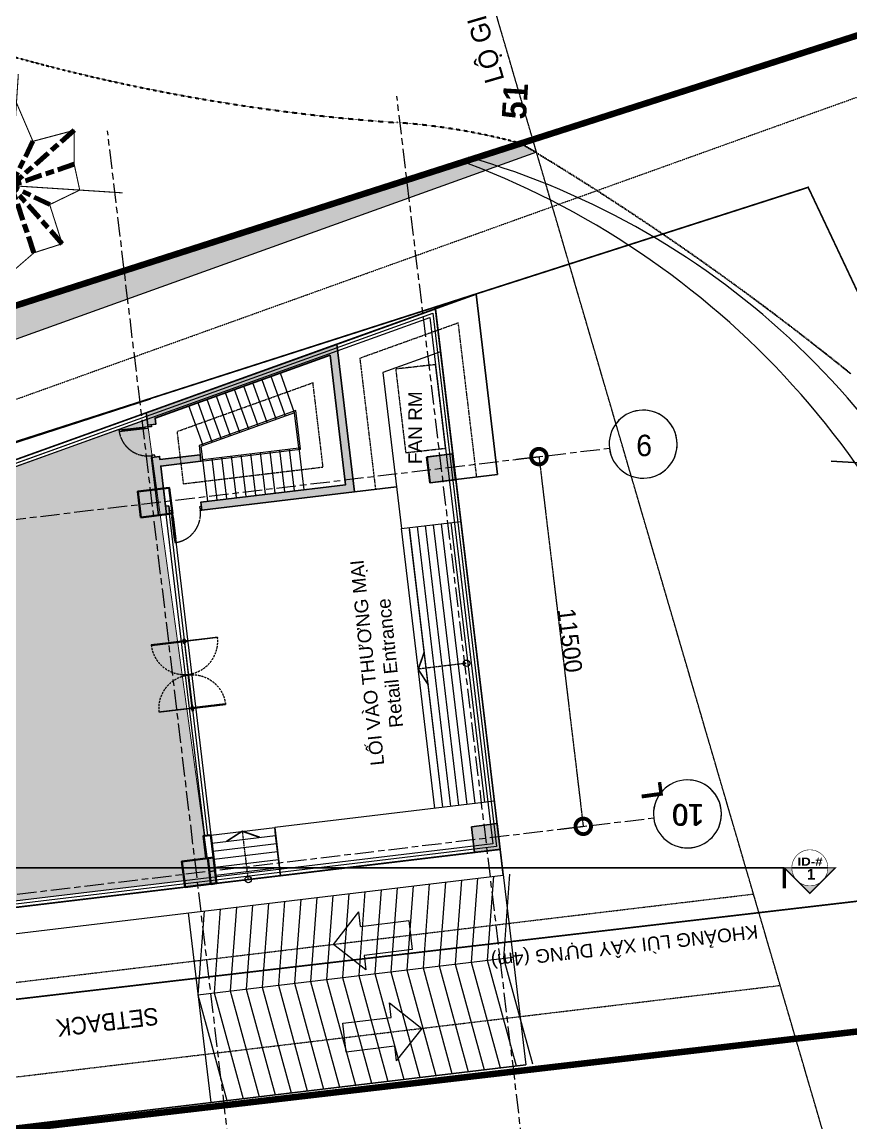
# Model space of a CAD drawing. Header units: millimetres. Extents: x -100356 to 314685, y 446 to 1273965.
# Drawn here: x 121943 to 147546, y 502782 to 536782 of the extents above; entities that cross this region are included whole.
import ezdxf
from ezdxf.enums import TextEntityAlignment as Align
from ezdxf.xclip import XClip

# ---------------------------------------------------------------- set-up
doc = ezdxf.new("R2010")
doc.units = ezdxf.units.MM
doc.header["$XCLIPFRAME"] = 2
for name, pattern in [('20180221 BF$0$2-2', [10, 5, -5]), ('20180221 BF$0$b2$0$Kume - Key Plan Boundary', [16, 8, -2, 4, -2]), ('20180221 BF$0$b2$0$Kume - Setback', [13, 5, -2, 4, -2]), ('20180221 BF$0$Core - tb$0$HIDDEN', [0.375, 0.25, -0.125]), ('20180221 BF$0$Core - tb$0$HIDDEN2', [0.1875, 0.125, -0.0625]), ('20180221 BF$0$DASHDOT', [1, 0.5, -0.25, 0, -0.25]), ('20180221 BF$0$HIDDEN', [0.375, 0.25, -0.125]), ('20180330-Ascent Plaza-TP-Ban ve so bo$0$gf$0$Dash', [6, 3, -3]), ('CENTER2', [28.575, 19.05, -3.175, 3.175, -3.175]), ('Dash', [6, 3, -3]), ('DASHED', [0.75, 0.5, -0.25]), ('DASHED2', [0.375, 0.25, -0.125]), ('DASHEDX2', [1.5, 1, -0.5]), ('gf$0$CENTER2', [28.575, 19.05, -3.175, 3.175, -3.175]), ('gf$0$Core - tb$0$HIDDEN', [0.375, 0.25, -0.125]), ('gf$0$Dash', [6, 3, -3]), ('gf$0$Kume - Grid Line', [10.5, 6, -1.25, 2, -1.25]), ('gf$0$Kume - Key Plan Boundary', [16, 8, -2, 4, -2]), ('gf$0$Kume - Setback', [13, 5, -2, 4, -2]), ('HIDDEN', [0.375, 0.25, -0.125])]:
    doc.linetypes.add(name, pattern=pattern)
doc.layers.get('DEFPOINTS').update_dxf_attribs({"lineweight": 13})
for name, color, linetype in [('20180221 BF$0$10', 1, 'Continuous'), ('20180221 BF$0$luoi', 5, 'Continuous'), ('20180221 BF$0$sohieu_diem', 2, 'Continuous'), ('20180221 BF$0$TREE', 99, 'Continuous'), ('NAM', 3, 'Continuous')]:
    doc.layers.add(name, color=color, linetype=linetype)
for name, color, linetype, lineweight in [('20180221 BF$0$@ color hatch', 7, 'Continuous', 13), ('20180221 BF$0$b2$0$C-_SITEBNRY_E', 1, '20180221 BF$0$b2$0$Kume - Key Plan Boundary', 100), ('20180221 BF$0$QHH ÐỀ XUẤT ÐIỀU CHỈNH', 5, '20180221 BF$0$HIDDEN', 30), ('20180221 BF$0$setback', 1, 'Continuous', 13), ('20180221 BF$0$TUONG 2', 2, 'Continuous', 25), ('20180330-Ascent Plaza-TP-Ban ve so bo$0$gf$0$A-_ANOT----_A', 7, 'Continuous', 5), ('20180330-Ascent Plaza-TP-Ban ve so bo$0$gf$0$A-_DETA----_E', 8, 'Continuous', 9), ('20180330-Ascent Plaza-TP-Ban ve so bo$0$gf$0$Core - tb$0$1-thaythuong', 9, 'Continuous', 13), ('20180330-Ascent Plaza-TP-Ban ve so bo$0$KÍNH', 150, 'Continuous', 9), ('@ color hatch', 7, 'Continuous', 13), ('A.Axis', 251, 'CENTER2', 13), ('CUA DI', 25, 'Continuous', 9), ('gf$0$A-_ANOT----_A', 7, 'Continuous', 5), ('gf$0$A-_ANOTTEXT_T', 7, 'Continuous', 5), ('gf$0$A-_DETA----_E', 8, 'Continuous', 9), ('gf$0$A-_WALL----_E', 1, 'Continuous', 9), ('gf$0$A.Axis', 251, 'gf$0$CENTER2', 13), ('gf$0$C-_SANIFIXR_E', 7, 'Continuous', 5), ('gf$0$C-_SITEBNRY_E', 1, 'gf$0$Kume - Key Plan Boundary', 100), ('gf$0$Core - tb$0$1-thaythuong', 9, 'Continuous', 13), ('gf$0$Core - tb$0$A.Thin', 8, 'Continuous', 13), ('gf$0$Core - tb$0$CUA', 5, 'Continuous', 9), ('gf$0$Core - tb$0$Hatch-wall', 251, 'Continuous', 5), ('gf$0$Core - tb$0$net bao', 254, 'Continuous', 13), ('gf$0$S-_ANOTGRID_E', 7, 'Continuous', 5), ('gf$0$S-_COLN----_E', 7, 'Continuous', 9), ('gf$0$S-_STRC----_E', 7, 'Continuous', 9), ('GJ', 1, 'Continuous', 13), ('Hatch-wall', 251, 'Continuous', 5), ('KÍNH', 150, 'Continuous', 9), ('S-_COLN----_E', 7, 'Continuous', 9), ('TEXT', 6, 'Continuous', 20), ('TUONG 2', 2, 'Continuous', 35), ('TXT', 1, 'Continuous', 25), ('WALL', 4, 'Continuous', 35)]:
    doc.layers.add(name, color=color, linetype=linetype, lineweight=lineweight)
doc.styles.add('20180221 BF$0$VAPTIMN', font='VNI-Aptima-Bold.TTF')
doc.styles.add('ARIAL', font='Font - TrueType - Arial Bold.ttf')
doc.styles.add('gf$0$Arial', font='Font - TrueType - Arial.ttf', dxfattribs={"width": 0.9, "height": 540})
doc.styles.add('gf$0$Arial_1', font='Font - TrueType - Arial.ttf', dxfattribs={"width": 0.95, "height": 600})
doc.styles.add('gf$0$Arial_2', font='Font - TrueType - Arial.ttf', dxfattribs={"width": 0.95, "height": 660})
doc.styles.add('gf$0$Arial_4', font='Font - TrueType - Arial.ttf', dxfattribs={"width": 0.95, "height": 540})
doc.styles.add('gf$0$Arial_B_1', font='Font - TrueType - Arial Bold.ttf', dxfattribs={"width": 0.9, "height": 660})
doc.styles.add('PSDG - Title', font='seguisb_0.ttf', dxfattribs={"height": 2.5})
doc.styles.add('VnArial', font='Font - TrueType - Arial.ttf')
doc.dimstyles.new('gf$0$A3_-_A4_1', dxfattribs={"dimscale": 304.8, "dimtxt": 550.940076, "dimasz": 3.149606, "dimexe": 0, "dimexo": 0.0625, "dimgap": 0, "dimtad": 1, "dimdec": 0, "dimzin": 0, "dimdsep": 46, "dimtxsty": 'gf$0$Arial_4', "dimblk1": 'gf$0$_DotSmall', "dimblk2": 'gf$0$_DotSmall', "dimsah": 1, "dimcen": 0.09, "dimazin": 0, "dimtfac": 1, "dimtdec": 4, "dimtix": 1, "dimtmove": 0, "dimatfit": 3, "dimfxl": 4.92126, "dimfxlon": 1, "dimtvp": 1, "dimtolj": 1, "dimtzin": 0, "dimarcsym": 2})

# ---------------------------------------------------------------- blocks, each defined once
blk = doc.blocks.new('gf$0$Square - Concrete - 800-2072531-IDEA-1st Storey')
at = {"layer": 'gf$0$S-_COLN----_E'}
blk.add_hatch(color=256, dxfattribs=at).paths.add_polyline_path([(-400, -400), (400, -400), (400, 400), (-400, 400), (-400, -279)], flags=0)
at = {"layer": 'gf$0$S-_COLN----_E', "lineweight": 25}
for p, q in [((400, 400), (-400, 400)), ((-400, 400), (-400, -400)), ((400, -400), (400, 400)), ((-400, -400), (400, -400))]:
    blk.add_line(p, q, dxfattribs=at)
blk = doc.blocks.new('gf$0$KUME - Arrow dicrection vehicle - In-1669013-IDEA-1st Storey')
at = {"layer": 'gf$0$Core - tb$0$1-thaythuong'}
for p, q in [((-3, 0), (0, 3)), ((0, 3), (3, 0)), ((-1.5, 0), (-3, 0)), ((-1.5, -5), (-1.5, 0)), ((1.5, 0), (3, 0)), ((1.5, 0), (1.5, -5)), ((1.5, -5), (-1.5, -5))]:
    blk.add_line(p, q, dxfattribs=at)
blk = doc.blocks.new('gf$0$Grid - Head-174378-IDEA-1st Storey')
at = {"layer": 'gf$0$S-_ANOTGRID_E', "lineweight": 15}
for start, end in [(360, 180), (180, 360)]:
    blk.add_arc((0, -0.18), 3.5, start, end, dxfattribs=at)
blk = doc.blocks.new('gf$0$_DotSmall')
at = {"color": 0, "linetype": 'ByBlock', "const_width": 0.5}
blk.add_lwpolyline([(-0.0625, 0, 1), (0.0625, 0, 1)], format="xyb", close=True, dxfattribs=at)
blk = doc.blocks.new('*D624')
at = {"layer": 'DEFPOINTS', "color": 0, "transparency": 16777216}
for p in [(-64636, 9181), (-63901, 9269), (-62533, -2149)]:
    blk.add_point(p, dxfattribs=at)
at = {"layer": 'gf$0$A.Axis', "color": 0, "lineweight": -2, "transparency": 16777216}
for p, q in [((-63920, 9267), (-64636, 9181)), ((-63268, -2237), (-64636, 9181)), ((-62552, -2152), (-63268, -2237))]:
    blk.add_line(p, q, dxfattribs=at)
at = {"layer": 'gf$0$A.Axis', "color": 0, "lineweight": -2, "transparency": 16777216, "xscale": 960, "yscale": 960, "zscale": 960}
for p, rotation in [((-64636, 9181), 96.83064925938285), ((-63268, -2237), 276.8306492593829)]:
    blk.add_blockref('gf$0$_DotSmall', p, dxfattribs=dict(at, rotation=rotation))
at = {"layer": 'gf$0$A.Axis', "color": 0, "transparency": 16777216, "insert": (-64226, 3439), "char_height": 540, "attachment_point": 5, "rotation": 96.8306, "style": 'gf$0$Arial_4'}
blk.add_mtext('\\A1;11500', dxfattribs=at)
blk = doc.blocks.new('Square - Concrete - 800-2072531-IDEA-1st Storey')
at = {"layer": 'Hatch-wall', "ltscale": 0.5}
h = blk.add_hatch(color=256, dxfattribs=at)
h.dxf.hatch_style = 1
h.paths.add_polyline_path([(-400, 400), (400, 400), (400, -400), (-400, -400)])
at = {"layer": 'S-_COLN----_E', "lineweight": 25}
for p, q in [((400, 400), (-400, 400)), ((-400, 400), (-400, -400)), ((400, -400), (400, 400)), ((-400, -400), (400, -400))]:
    blk.add_line(p, q, dxfattribs=at)
at = {"layer": 'TEXT', "color": 7, "ltscale": 0.5}
blk.add_lwpolyline([(-400, 400), (400, 400), (400, -400), (-400, -400)], close=True, dxfattribs=at)
blk = doc.blocks.new('AE-CUADI-BLS-900')
at = {"layer": 'CUA DI', "linetype": 'HIDDEN', "ltscale": 100}
blk.add_line((0, 0), (900, 0, 0), dxfattribs=at)
at = {"layer": 'CUA DI', "linetype": 'Continuous'}
for p, q in [((85, -5), (75, 5)), ((75, -5), (85, 5))]:
    blk.add_line(p, q, dxfattribs=at)
at = {"layer": 'CUA DI', "linetype": 'DASHEDX2'}
for points in [[(85, 800), (85, -80), (75, -80), (75, 800)], [(30, 25), (130, 25), (130, -25), (30, -25)], [(85, -800), (85, 80), (75, 80), (75, -800)]]:
    blk.add_lwpolyline(points, close=True, dxfattribs=at)
at = {"layer": 'CUA DI', "linetype": 'Continuous'}
blk.add_lwpolyline([(880, 5), (0, 5), (0, -5), (880, -5)], close=True, dxfattribs=at)
at = {"layer": 'CUA DI', "color": 8, "linetype": 'DASHED2', "ltscale": 200}
blk.add_arc((80, 0), 800, 269.6419, 90.3581, dxfattribs=at)
blk = doc.blocks.new('cuabanlesan-2')
at = {"layer": 'CUA DI', "linetype": 'Continuous'}
blk.add_line((0, -900), (0, 900), dxfattribs=at)
at = {"layer": 'CUA DI', "linetype": 'Continuous', "xscale": -1, "rotation": 90}
blk.add_blockref('AE-CUADI-BLS-900', (0, 887), dxfattribs=at)
at = {"layer": 'CUA DI', "linetype": 'Continuous', "rotation": 90}
blk.add_blockref('AE-CUADI-BLS-900', (0, -888), dxfattribs=at)
blk = doc.blocks.new('A$C4AE13D6C')
at = {"layer": 'CUA DI', "xscale": -1.000080070924014, "yscale": 1.000080071389675, "zscale": 1.000080071249777, "rotation": 180}
blk.add_blockref('cuabanlesan-2', (-5, 448), dxfattribs=at)
blk = doc.blocks.new('A$C16496DF1')
at = {"layer": 'WALL', "color": 2, "linetype": 'HIDDEN', "xscale": -0.9014084507042254, "yscale": 0.9014084507042254, "zscale": 0.9014084507042254, "rotation": 90}
blk.add_blockref('A$C4AE13D6C', (-38, -4), dxfattribs=at)
blk = doc.blocks.new('SITE')
at = {"layer": 'GJ', "color": 2, "linetype": 'DASHED2', "ltscale": 200, "const_width": 50, "elevation": 0}
blk.add_lwpolyline([(-1161, 11823), (38572, 16750), (72294, 20682), (72666, 20725), (70992, 24794), (67559, 33009), (67489, 32988), (63297, 41856), (55641, 39398), (32498, 31969), (30483, 38296), (27912, 37566), (20347, 35807), (-531, 30760), (-1186, 35377)], dxfattribs=at)
at = {"layer": 'TEXT', "insert": (61769, 18662, 0), "char_height": 420, "width": 10729.92, "attachment_point": 1, "rotation": 186.4153, "style": 'VnArial'}
blk.add_mtext('KHOẢNG LÙI XÂY DỰNG (4m)', dxfattribs=at)
blk = doc.blocks.new('*U430')
h = blk.add_hatch(color=256)
h.paths.add_polyline_path([(0, 7.86), (-3.93, 3.93, -0.198912), (0, 5.56, -0.198912), (3.93, 3.93)])
h.paths.add_polyline_path([(3.93, 3.93, -0.198912), (5.56, 0), (7.86, 0)])
h.paths.add_polyline_path([(-3.93, 3.93), (-7.86, 0), (-5.56, 0, -0.198912)])
at = {"color": 1}
blk.add_line((5.56, 0), (-5.56, 0), dxfattribs=at)
for points, const_width in [([(-5.56, 0), (-7.86, 0), (0, 7.86), (7.86, 0), (5.56, 0)], 0.397), ([(7.86, 6.35), (7.86, 0)], 1)]:
    blk.add_lwpolyline(points, dxfattribs=dict(const_width=const_width))
at = {"const_width": 0.167}
blk.add_lwpolyline([(-5.56, 0, -0.414214), (0, 5.56, -0.414214), (5.56, 0, -0.414214), (0, -5.56, -0.414214), (-5.56, 0, -1.041379)], format="xyb", dxfattribs=at)
at = {"linetype": 'DASHED', "ltscale": 2, "const_width": 0.1}
blk.add_lwpolyline([(5.56, 0), (7.86, 0)], dxfattribs=at)
at = {"color": 2, "style": 'PSDG - Title'}
blk.add_attdef('#', text='', height=2.38, dxfattribs=at).set_placement((0, 1.98), align=Align.MIDDLE_CENTER)
at = {"color": 2, "style": 'PSDG - Title', "width": 0.998746}
blk.add_attdef('A100', text='', height=2.38, dxfattribs=at).set_placement((-3.97, -3.18), (3.97, -3.18), align=Align.FIT)
blk = doc.blocks.new('SECTION SYMBOL 2')
at = {"layer": 'TXT', "linetype": '20180221 BF$0$Core - tb$0$HIDDEN', "ltscale": 300, "const_width": 50, "elevation": 0}
blk.add_lwpolyline([(76548, -10459), (-5470, -10459), (-5470, -5228), (-37733, -5228)], dxfattribs=at)
at = {"layer": 'TXT', "linetype": '20180221 BF$0$Core - tb$0$HIDDEN2'}
ref = blk.add_blockref('*U430', (77334, -10459, 0), dxfattribs=dict(at, xscale=100, yscale=100, zscale=100, rotation=180))
ref.add_attrib('#', '1', dxfattribs={"layer": '0', "color": 2, "height": 333, "style": 'ARIAL'}).set_placement((77373, -10658, 0), align=Align.MIDDLE_CENTER)
ref.add_attrib('A100', 'ID-#', dxfattribs={"layer": '0', "color": 2, "height": 250, "style": 'ARIAL', "width": 1.186702}).set_placement((76948, -10391, 0), (77731, -10391, 0), align=Align.FIT)
blk = doc.blocks.new('20180221 BF$0$HOAGIO')
for p, q in [((-25.46, -25.46), (14.14, 14.14)), ((27.58, -27.58), (-12.02, 12.02)), ((-7.65, -18.48), (6.12, 14.78)), ((11.86, -28.64), (-5.36, 12.93)), ((-30.49, -12.63), (12.93, 5.36)), ((21.25, -8.8), (-13.86, 5.74))]:
    blk.add_line(p, q)
for points, const_width in [([(-15, 46), (0, 52), (15, 46)], 2), ([(0, -52), (0, 52)], 0.5), ([(40, 0), (12.93, 5.36), (14.14, 14.14), (6.12, 14.78), (0, 34), (-5.36, 12.93), (-12.02, 12.02), (-13.86, 5.74), (-43, 0), (-30.49, -12.63), (-25.46, -25.46), (-7.65, -18.48), (0, -32), (11.86, -28.64), (27.58, -27.58), (21.25, -8.8), (39, 0.2)], 0.5), ([(-52, 0), (52, 0)], 0.5)]:
    blk.add_lwpolyline(points, dxfattribs=dict(const_width=const_width))
blk = doc.blocks.new('gf$0$Family - ___-1536194-IDEA-1st Storey')
at = {"layer": 'gf$0$C-_SITEBNRY_E', "color": 40, "linetype": 'gf$0$Kume - Setback', "lineweight": 18}
blk.add_line((-129, 40714), (17845, -20736), dxfattribs=at)
blk = doc.blocks.new('20180221 BF$0$hientrang')
at = {"layer": '20180221 BF$0$10', "color": 1, "linetype": 'Continuous'}
for p, q in [((-67604, 15237, 0), (-60190, -3658, 0)), ((-91530, 9756, 0), (-85475, -23636, 0)), ((-60190, -3658, 0), (-55972, -14408, 0))]:
    blk.add_line(p, q, dxfattribs=at)
at = {"layer": '20180221 BF$0$10', "color": 1}
for p, q in [((-60190, -3658, 0), (-67604, 15237, 0)), ((-91530, 9756, 0), (-85475, -23636, 0)), ((-55972, -14408, 0), (-60190, -3658, 0))]:
    blk.add_line(p, q, dxfattribs=at)
at = {"layer": '20180221 BF$0$luoi', "color": 7, "linetype": 'Continuous'}
blk.add_line((-69374, -16351, 0), (-69371, -13851, 0), dxfattribs=at)
at = {"layer": '20180221 BF$0$QHH ÐỀ XUẤT ÐIỀU CHỈNH', "linetype": '20180221 BF$0$2-2'}
for centre, radius, start, end in [((210, -199, 0), 60000, 129.27099, 179.61871), ((-79788, 334, 0), 20000, 348.4884, 359.6187), ((-138728, 36784, 0), 88339, 324.6806, 332.75476)]:
    blk.add_arc(centre, radius, start, end, dxfattribs=at)
at = {"layer": '20180221 BF$0$setback', "color": 1, "linetype": '20180221 BF$0$DASHDOT', "ltscale": 200, "const_width": 200, "elevation": 0}
blk.add_lwpolyline([(-98301, 45606), (-91530, 9756), (-85475, -23636), (-84461, -29232), (-81749, -27875), (-75755, -24953), (-64558, -19417), (-64638, -19197), (-55972, -14408), (-60190, -3658), (-67604, 15237), (-61541, 17599), (-63693, 23682), (-65904, 31044)], dxfattribs=at)
at = {"layer": '20180221 BF$0$sohieu_diem', "color": 3, "const_width": 93.8, "elevation": 0}
blk.add_lwpolyline([(-60237, -3658, 1), (-60143, -3658, 1)], format="xyb", close=True, dxfattribs=at)
at = {"layer": '20180221 BF$0$b2$0$C-_SITEBNRY_E', "color": 40, "linetype": '20180221 BF$0$b2$0$Kume - Setback', "lineweight": 18, "xscale": 66.35369608040816, "yscale": 66.35369602802675, "zscale": 66.35369609467332, "rotation": 359.9272838924928}
blk.add_blockref('20180221 BF$0$HOAGIO', (-62485, 11967, 0), dxfattribs=at)
at = {"layer": 'gf$0$C-_SITEBNRY_E', "color": 40, "linetype": 'gf$0$Kume - Setback', "lineweight": 18, "rotation": 93.62657178389696}
blk.add_blockref('gf$0$Family - ___-1536194-IDEA-1st Storey', (-55816, -14517, 0), dxfattribs=at)
at = {"layer": '20180221 BF$0$sohieu_diem', "color": 3, "style": '20180221 BF$0$VAPTIMN'}
blk.add_text('51', height=750, rotation=359.9273, dxfattribs=at).set_placement((-59454, -3771, 0))
at = {"layer": 'gf$0$C-_SANIFIXR_E', "insert": (-53977, -846, 0), "char_height": 600, "width": 11282.78, "attachment_point": 2, "rotation": 19.931, "line_spacing_factor": 0.941778, "style": 'gf$0$Arial_1'}
blk.add_mtext('LỘ GIỚI THEO QH 1/2000', dxfattribs=at)
blk = doc.blocks.new('*U565')
blk.add_line((70, -100), (70, -800))
for points in [[(0, 110), (60, 110), (60, 40), (50, 40), (50, 0), (0, 0)], [(1000, 110), (940, 110), (940, 40), (950, 40), (950, 0), (1000, 0)], [(50, 0), (50, -900), (90, -900), (90, 0)], [(50, -100), (90, -100), (90, -800), (50, -800)]]:
    blk.add_lwpolyline(points, close=True)
at = {"linetype": 'gf$0$Core - tb$0$HIDDEN'}
blk.add_arc((50, 0), 900, 270, 360, dxfattribs=at)
blk = doc.blocks.new('*U719')
at = {"layer": 'gf$0$A-_DETA----_E'}
blk.add_lwpolyline([(500, 2550), (0, 0), (500, -3350)], dxfattribs=at)
blk = doc.blocks.new('*U720')
at = {"layer": '20180221 BF$0$TUONG 2', "color": 0, "linetype": 'ByBlock', "lineweight": -2, "rotation": 6.830601336890635}
for p in [(135818, 507751, 0), (136314, 507810, 0), (136811, 507870, 0), (133335, 507453, 0), (133832, 507513, 0), (134328, 507572, 0), (134825, 507632, 0), (135321, 507691, 0), (130357, 507097, 0), (130853, 507156, 0), (131350, 507216, 0), (131846, 507275, 0), (132343, 507334, 0), (132839, 507394, 0), (127378, 506740, 0), (127874, 506799, 0), (128371, 506859, 0), (128867, 506918, 0), (129364, 506978, 0), (129860, 507037, 0)]:
    blk.add_blockref('*U719', p, dxfattribs=at)
blk = doc.blocks.new('20180330-Ascent Plaza-TP-Ban ve so bo$0$gf$0$KUME - Arrow dicrection vehicle - In-1669013-IDEA-1st Storey')
at = {"layer": '20180330-Ascent Plaza-TP-Ban ve so bo$0$gf$0$Core - tb$0$1-thaythuong'}
for p, q in [((-3, 0), (0, 3)), ((0, 3), (3, 0)), ((-1.5, 0), (-3, 0)), ((-1.5, -5), (-1.5, 0)), ((1.5, 0), (3, 0)), ((1.5, 0), (1.5, -5)), ((1.5, -5), (-1.5, -5))]:
    blk.add_line(p, q, dxfattribs=at)
blk = doc.blocks.new('gf$0$grid tower-gf')
at = {"layer": 'gf$0$A.Axis', "linetype": 'gf$0$Kume - Grid Line', "lineweight": 9, "ltscale": 100}
for p, q in [((-54206.4, 23283.3), (-49944.4, -12296.5)), ((-63142.5, 22212.9), (-58880.6, -13366.9)), ((-5450.2, 16271), (-66811.2, 8920.8)), ((-4082.4, 4852.6), (-65443.5, -2497.6))]:
    blk.add_line(p, q, dxfattribs=at)
at = {"layer": 'gf$0$A.Axis', "lineweight": 15, "xscale": 299.9999999999997, "yscale": 299.9999999999997, "zscale": 299.9999999999997, "rotation": 186.8306492592334}
for p in [(-67847.5, 8743.4), (-66479.7, -2675)]:
    blk.add_blockref('gf$0$Grid - Head-174378-IDEA-1st Storey', p, dxfattribs=at)
at = {"layer": 'gf$0$A.Axis', "char_height": 660, "width": 751.451, "attachment_point": 2, "line_spacing_factor": 0.941778, "style": 'gf$0$Arial_2'}
for s, insert in [('10', (-67886.4, 9165.5)), ('9', (-66518.7, -2252.9))]:
    blk.add_mtext(s, dxfattribs=dict(at, insert=insert))
at = {"layer": 'gf$0$A.Axis'}
dim = blk.add_aligned_dim(p1=(-62532.8, -2149.3), p2=(-63900.6, 9269.5), distance=740.5, dimstyle='gf$0$A3_-_A4_1', override={"dimpost": '<>', "dimtmove": 1, "dimfxl": 8550}, dxfattribs=at)
dim.commit()
dim.dimension.update_dxf_attribs({"geometry": '*D624', "text_midpoint": (-64225.7, 3439.2)})

msp = doc.modelspace()

# ---------------------------------------------------------------- hatches: boundary and pattern name
at = {"layer": '@ color hatch', "ltscale": 0.5}
h = msp.add_hatch(dxfattribs=at)
h.set_pattern_fill('CROSS', color=139, scale=300)
h.set_pattern_definition([(0, (403133.136, 611737.235), (75, 75), [37.5, -112.5]), (90, (403151.886, 611718.485), (-75, 75), [37.5, -112.5])])
edge = h.paths.add_edge_path()
edge.add_line((89436.4, 521620.8), (87938.5, 521231.2))
edge.add_arc((86679.7, 526070.1), 5000, 219.00149, 284.58167, ccw=False)
edge.add_line((82794, 522923.4), (81729.3, 522923.4))
edge.add_line((81729.3, 522923.4), (79041, 532423.4))
edge.add_line((79041, 532423.4), (42090.8, 532423.4))
edge.add_line((42090.8, 532423.4), (42090.8, 532512.6))
edge.add_arc((42490.8, 532512.4), 400, 90.39875, 179.96816, ccw=False)
edge.add_line((42488, 532912.4), (76917.8, 533152))
edge.add_arc((76942, 529679.8), 3472.2, 7.67833, 90.39875, ccw=False)
edge.add_line((80383.1, 530143.8), (80769.8, 527418.8))
edge.add_arc((87700.5, 528402.3), 7000.1, 188.07709, 284.35817)
edge = h.paths.add_edge_path()
edge.add_arc((87695.4, 528401.5), 3495, 188.07577, 235.93068, ccw=False)
edge.add_line((84235.1, 527910.5), (83848.4, 530635.5))
edge.add_arc((76917.8, 529652), 7000, 8.07709, 90)
edge.add_line((76917.8, 536652), (76917.6, 536667.4))
edge.add_line((76917.6, 536667.4), (84112.8, 536955.1))
edge.add_line((84112.8, 536955.1), (85737.6, 525506.4))
edge = h.paths.add_edge_path()
edge.add_line((85737.7, 525506.4), (102351.4, 529522.8))
edge.add_line((102351.4, 529522.8), (109839.3, 531263.4))
edge.add_line((109839.3, 531263.4), (116045.9, 533026.6))
edge.add_line((116045.9, 533026.6), (118020, 526826.4))
edge.add_arc((119619.7, 529939.4), 3500, 216.35249, 242.80246, ccw=False)
edge.add_arc((111163.1, 523715.5), 7000, 36.35249, 102.75231)
edge.add_line((109618, 530542.8), (88525.7, 525000.4))
edge.add_arc((87703.2, 528402.3), 3500, 235.83425, 283.59075, ccw=False)
edge = h.paths.add_edge_path()
edge.add_line((118016.9, 526825.3), (137345.4, 533030.3))
edge.add_line((137345.4, 533030.3), (137833, 532765.5))
edge.add_line((137833, 532765.5), (120689.5, 526606.9))
edge.add_arc((119617.7, 529951.9), 3512.6, 242.88861, 287.76602, ccw=False)
edge = h.paths.add_edge_path()
edge.add_line((97071, 507765.2), (96437.6, 506959.3))
edge.add_line((96437.6, 506959.3), (94736.4, 508296.5))
edge.add_arc((90719.6, 503186.1), 6500, 51.83222, 89.94553)
edge.add_line((90725.8, 509686.1), (89937.8, 509686.1))
edge.add_line((89937.8, 509686.1), (89937.8, 510323.3))
edge.add_line((89937.8, 510323.3), (93816.5, 510323.3))
edge.add_line((93816.5, 510323.3), (97071, 507765.2))
edge = h.paths.add_edge_path()
edge.add_line((79665.1, 509835.3), (80607.3, 510323.3))
edge.add_line((80607.3, 510323.3), (84937.8, 510323.3))
edge.add_line((84937.8, 510323.3), (84937.8, 509723.3))
edge.add_line((84937.8, 509723.3), (84791.2, 509725.4))
edge.add_arc((84721, 504795.6), 4930.3, 89.18368, 127.18723)
edge.add_line((81741, 508723.4), (80241, 508723.4))
edge.add_line((80241, 508723.4), (79665.1, 509835.3))
edge = h.paths.add_edge_path()
edge.add_line((91554.1, 502708.5), (85096.4, 502708.5))
edge.add_arc((85096.4, 497708.5), 5000, 90, 96.8669)
edge.add_line((84498.6, 502672.6), (82274.9, 502404.8))
edge.add_arc((82696.5, 498932.6), 3497.7, 96.92274, 140.01038)
edge.add_line((80016.7, 501180.4), (79997.8, 501152.2))
edge.add_arc((80247.3, 500985.5), 300, 146.24219, 281.30664)
edge.add_line((80306.1, 500691.3), (81150.5, 500860.1))
edge.add_line((81150.5, 500860.1), (91589.8, 502110.6))
edge.add_arc((91554.1, 502408.5), 300, 276.83065, 450)
h.paths.add_polyline_path([(73941.8, 501126.4), (75241.8, 501126.4), (75241.8, 507544.4), (73941.8, 507544.4)])
edge = h.paths.add_edge_path(flags=17)
edge.add_line((40779.5, 501121.8), (42692.6, 501123.4))
edge.add_arc((53136.5, 502117.6), 10491.2, 185.43737, 270.01994)
edge.add_line((53140.2, 491626.4), (67813.8, 491626.4))
edge.add_arc((67287.3, 491027.5), 797.4, -40.5689, 48.67962, ccw=False)
edge.add_arc((65269, 492825.1), 3500, 269.93669, 318.5659, ccw=False)
edge.add_line((65265.1, 489325.1), (50841.8, 489341))
edge.add_arc((50846.7, 492844.4), 3503.4, 234.45197, 269.91888, ccw=False)
edge.add_line((48809.9, 489994), (42103.1, 494789.5))
edge.add_arc((44138.9, 497636.6), 3500, 180, 234.43416, ccw=False)
edge.add_line((40638.9, 497636.6), (40779.5, 501121.8))
edge = h.paths.add_edge_path()
edge.add_line((27372.8, 515162.9), (27196.6, 510021.2))
edge.add_line((27196.6, 510021.2), (29828.2, 508257.7))
edge.add_line((29828.2, 508257.7), (29796.3, 507297.8))
edge.add_line((29796.3, 507297.8), (35957.2, 507270.2))
edge.add_line((35957.2, 507270.2), (35974.3, 504309.1))
edge.add_line((35974.3, 504309.1), (35929.5, 496299.2))
edge.add_line((35929.5, 496299.2), (36078.4, 490697.9))
edge.add_line((36078.4, 490697.9), (36004.4, 487696.4))
edge.add_line((36004.4, 487696.4), (36054.2, 485829.3))
edge.add_line((36054.2, 485829.3), (72942, 485774.8))
edge.add_line((72942, 485774.8), (72942, 491323.3))
edge.add_line((72942, 491323.3), (71061.6, 488875))
edge.add_arc((64850.8, 493645.1), 7831.2, 273.06105, 322.47468, ccw=False)
edge.add_line((65269, 485825.1), (50837.9, 485841))
edge.add_arc((50845.6, 492841), 7000, 234.43415, 269.9367, ccw=False)
edge.add_line((46774.2, 487146.9), (40067.4, 491942.4))
edge.add_arc((44138.9, 497636.6), 7000, 177.62767, 234.43416, ccw=False)
edge.add_line((37144.9, 497926.3), (37422.6, 504627.5))
edge.add_arc((33909.3, 504508.1), 3515.4, 1.94753, 89.8984)
edge.add_arc((34399.5, 515034.5), 7027.8, 178.9533, 266.05143, ccw=False)
edge = h.paths.add_edge_path(flags=17)
edge.add_line((32240.9, 513417.6), (32240.9, 512245.5))
edge.add_arc((34372.8, 515031.4), 3508, 232.57532, 269.97843)
edge.add_line((34371.4, 511523.4), (42098.1, 511523.4))
edge.add_line((42098.1, 511523.4), (42098.1, 513423.4))
edge.add_line((42098.1, 513423.4), (32240.9, 513417.6))
h.paths.add_polyline_path([(27674.1, 527016.5), (27687, 527215.4), (27259.7, 527243), (26871.5, 528640.4), (26469.2, 532762.1), (26469.2, 559295), (25866.1, 559191.9), (26203.5, 551702.1), (26288.1, 538646.2), (25993.3, 535582.1), (26674.5, 528603.6), (27105, 527052.6)])
h = msp.add_hatch(color=31, dxfattribs=at)
edge = h.paths.add_edge_path()
edge.add_line((46565.7, 522823.3), (46565.7, 527123.3))
edge.add_line((46565.7, 527123.3), (44290.7, 527123.2))
edge.add_line((44290.7, 527123.2), (44290.7, 529523.3))
edge.add_line((44290.7, 529523.3), (48841, 529523.3))
edge.add_line((48841, 529523.3), (48841, 532223.3))
edge.add_line((48841, 532223.3), (72890.8, 532223.3))
edge.add_line((72890.8, 532223.3), (72890.8, 530723.4))
edge.add_line((72890.8, 530723.4), (77741, 530723.4))
edge.add_line((77741, 530723.4), (77741, 532123.4))
edge.add_line((77741, 532123.4), (78889.8, 532223.4))
edge.add_line((78889.8, 532223.4), (80213.3, 527546.2))
edge.add_line((80213.3, 527546.2), (81578, 522723.4))
edge.add_line((81578, 522723.4), (82699.8, 522723.4))
edge.add_arc((86679.7, 526070.1), 5200, 220.06054, 284.58167)
edge.add_line((87988.8, 521037.6), (89366.9, 521396.1))
edge.add_line((89366.9, 521396.1), (90071.8, 518686.3))
edge.add_line((90071.8, 518686.3), (102649, 521975))
edge.add_line((102649, 521975), (101940, 524686.3))
edge.add_line((101940, 524686.3), (105254.5, 525552.9))
edge.add_line((105254.5, 525552.9), (105873.7, 520392.7))
edge.add_line((105873.7, 520392.7), (115248.8, 521517.6))
edge.add_line((115248.8, 521517.6), (118790.5, 521947.4))
edge.add_line((118790.5, 521947.4), (118785.3, 521990.8))
edge.add_line((118785.3, 521990.8), (125805.4, 524512.9))
edge.add_line((125805.4, 524512.9), (127750.2, 510359.7))
edge.add_line((127750.2, 510359.7), (100229.7, 507063.2))
edge.add_line((100229.7, 507063.2), (94046.4, 511923.3))
edge.add_line((94046.4, 511923.3), (79547.9, 511921))
edge.add_line((79547.9, 511921), (79547.2, 516673.4))
edge.add_line((79547.2, 516673.4), (72140.7, 516673.4))
edge.add_line((72140.7, 516673.4), (72140.7, 522823.3))
edge.add_line((72140.7, 522823.3), (46565.7, 522823.3))
h.paths.add_polyline_path([(51590.8, 520923.3), (51590.8, 516623.5), (63470.9, 516623.5), (63470.9, 518520.3), (62390.9, 518520.3), (62190.9, 518520.3), (62190.7, 520923.3)], flags=17)
at = {"layer": 'gf$0$Core - tb$0$Hatch-wall'}
h = msp.add_hatch(color=256, dxfattribs=at)
h.dxf.hatch_style = 1
h.paths.add_polyline_path([(127859.1, 510977), (127630.7, 510949.7), (127678.9, 510955.5), (127774, 510161.2), (127954.2, 510182.7)])
at = {"layer": 'NAM', "ltscale": 0.5}
h = msp.add_hatch(color=252, dxfattribs=at)
h.dxf.hatch_style = 1
h.paths.add_polyline_path([(111746.8, 521095.8), (111707.5, 521423.5), (112288.3, 521493.2), (112041.7, 523548.4), (107405, 522992), (107651.6, 520936.8), (108232.4, 521006.5), (108271.7, 520678.8), (107363.2, 520569.8), (107038, 523280.4), (112330, 523915.4), (112655.3, 521204.8)])
h.paths.add_polyline_path([(110665, 521298.4), (109274.9, 521131.6), (109314.3, 520803.9), (110704.3, 520970.7)], flags=17)
h.paths.add_polyline_path([(125824.9, 524329.9), (125778.7, 524715.8), (131668.8, 526832), (132214.6, 522275.3), (127498.3, 521710.3), (127468.6, 521958.6), (131936.7, 522493.8), (131457.9, 526490.6), (126050.6, 524547.9), (126073.1, 524359.6)])
h.paths.add_polyline_path([(125944, 523337), (126192.1, 523366.7), (126203.9, 523267.4), (127445.1, 523416.1), (127468.9, 523217.5), (126227.7, 523068.9), (126376.4, 521827.7), (126475.7, 521839.6), (126505.4, 521591.4), (126157.9, 521549.8)])
h.paths.add_polyline_path([(106271.1, 520438.8), (105873.9, 520391.1), (105403.7, 524309.5), (105602.3, 524333.3), (105606.2, 524301.2), (106840.4, 524624.1), (106827.8, 524672.5), (107021.3, 524723.1), (107033.9, 524674.8), (108291.6, 525003.8), (108342.2, 524810.3), (105630.2, 524100.8), (105747.3, 523125.5), (105945.8, 523149.3), (105969.7, 522950.8), (105771.1, 522926.9), (106048.7, 520613.5), (106247.3, 520637.3)])
h.paths.add_polyline_path([(118738.9, 522186.6), (118823.5, 521951.4), (114045.3, 521371.6), (114021.5, 521570.2), (115186.1, 521710), (114191.6, 524759.8), (112290.8, 525921.1), (112830, 521427.2), (113028.6, 521451.1), (113052.4, 521252.5), (112655.3, 521204.8), (112073.4, 526053.9), (110662.2, 526916.2), (106717.5, 525884.1), (106768.1, 525690.6), (106574.7, 525639.9), (106524, 525833.4), (105455.9, 525553.9), (105483.2, 525326.2), (105284.6, 525302.4), (105236, 525707.4), (105224.4, 525751.8), (110701.8, 527185), (114400.6, 524925), (115423.3, 521788.8)])

# ---------------------------------------------------------------- linework, layer by layer
at = {"color": 3, "linetype": 'Dash', "ltscale": 30, "const_width": 50, "elevation": 0}
msp.add_lwpolyline([(87941.6, 521235.1), (110701.8, 527181.9), (114400.6, 524921.9), (115425.1, 521789.3), (118738.9, 522183.5), (134711, 527921.9), (136710.2, 511231.6), (100171.2, 506854.7)], dxfattribs=at)
at = {"layer": '20180221 BF$0$@ color hatch', "color": 7, "linetype": '20180221 BF$0$HIDDEN', "ltscale": 1000, "const_width": 30, "elevation": 0}
msp.add_lwpolyline([(105254.5, 525552.9), (105873.7, 520392.7), (115248.8, 521517.6), (118790.5, 521947.4), (118785.3, 521990.8), (125805.4, 524512.9), (127750.2, 510359.7), (100229.7, 507063.2)], dxfattribs=at)
at = {"layer": '20180221 BF$0$TUONG 2', "ltscale": 0.5, "elevation": 0}
for points in [[(136633.5, 522804.5), (135966.3, 528376), (131668.8, 526832), (132214.6, 522275.3)], [(135342.7, 522650), (136633.5, 522804.5)], [(85737.7, 498377.9), (137506.9, 504579.1)]]:
    msp.add_lwpolyline(points, dxfattribs=at)
at = {"layer": '20180221 BF$0$TUONG 2', "ltscale": 0.5}
for points in [[(125824.9, 524329.9), (125778.7, 524715.8), (131668.8, 526832), (132214.6, 522275.3), (127498.3, 521710.3), (127468.6, 521958.6), (131936.7, 522493.8), (131457.9, 526490.6), (126050.6, 524547.9), (126073.1, 524359.6)], [(125944, 523337), (126192.1, 523366.7), (126203.9, 523267.4), (127445.1, 523416.1), (127468.9, 523217.5), (126227.7, 523068.9), (126376.4, 521827.7), (126475.7, 521839.6), (126505.4, 521591.4), (126157.9, 521549.8)]]:
    msp.add_lwpolyline(points, close=True, dxfattribs=at)
for points in [[(125824.9, 524329.9), (126073.1, 524359.6)], [(125943.8, 523337), (126192.1, 523366.7)], [(126062.8, 522344.1), (126311, 522373.8)], [(132214.6, 522275.3), (133505.4, 522429.8)]]:
    msp.add_lwpolyline(points, dxfattribs=at)
at = {"layer": '20180330-Ascent Plaza-TP-Ban ve so bo$0$gf$0$A-_DETA----_E', "color": 190, "linetype": '20180330-Ascent Plaza-TP-Ban ve so bo$0$gf$0$Dash', "elevation": 0}
msp.add_lwpolyline([(110004.2, 528836, -0.2981121), (115391.4, 526827.4, 0.3239826), (121255.8, 524950.8), (148979.6, 534910.3)], format="xyb", dxfattribs=at)
at = {"layer": '20180330-Ascent Plaza-TP-Ban ve so bo$0$gf$0$A-_DETA----_E', "elevation": 0}
msp.add_lwpolyline([(98250.4, 506838.3, 0.1975426), (100815.1, 506126.1), (136805.3, 510437.2), (136710.1, 511231.6), (100171.2, 506854.7), (100171.2, 506854.7), (100171.2, 506854.7)], format="xyb", dxfattribs=at)
at = {"layer": '20180330-Ascent Plaza-TP-Ban ve so bo$0$gf$0$A-_DETA----_E', "color": 152, "linetype": '20180330-Ascent Plaza-TP-Ban ve so bo$0$gf$0$Dash', "elevation": 0}
msp.add_lwpolyline([(84264.5, 508186.1), (90719.6, 508186.1, -0.1680953), (93809.4, 507117.2), (95869.6, 505497.9, 0.1989052), (99554.1, 504464.4), (144535.1, 509852.4)], format="xyb", dxfattribs=at)
at = {"layer": '20180330-Ascent Plaza-TP-Ban ve so bo$0$KÍNH', "elevation": 0}
for points in [[(82794, 522923.4, 0.2942221), (87938.5, 521231.2), (89436.4, 521620.8), (110701.8, 527185), (112547.9, 526057), (113256.4, 525624.1), (114400.6, 524925), (115423.3, 521788.8), (118738.9, 522186.6), (134711, 527925), (136710.1, 511231.6), (100171.2, 506854.7), (93977.2, 511723.3), (79468.8, 511723.3), (79396.5, 511723.3)], [(82716.3, 522860.5, 0.2942221), (87963.7, 521134.4), (89461.7, 521524.1), (110686, 527077.5), (112495.7, 525971.7), (113204.2, 525538.8), (114317, 524858.9), (115353.7, 521679.7), (118762.1, 522088.7), (134626.6, 527788.4), (136599, 511319), (100200.5, 506959), (94011.8, 511823.3), (79468.8, 511823.3), (79396.5, 511823.3)], [(82638.6, 522797.6, 0.2942221), (87988.8, 521037.6), (89486.9, 521427.3), (110670.1, 526969.9), (112443.6, 525886.4), (113152.1, 525453.5), (114233.4, 524792.8), (115284.1, 521570.6), (118785.3, 521990.8), (134542.3, 527651.9), (136487.8, 511406.3), (100229.7, 507063.2), (94046.4, 511923.3), (79468.8, 511923.3), (79396.5, 511923.3)]]:
    msp.add_lwpolyline(points, format="xyb", dxfattribs=at)
at = {"layer": '@ color hatch', "color": 139, "ltscale": 0.5, "elevation": 0}
msp.add_lwpolyline([(118016.9, 526825.3), (137345.4, 533030.3), (137833, 532765.5), (120689.5, 526606.9, -0.1983563)], format="xyb", close=True, dxfattribs=at)
at = {"layer": '@ color hatch', "ltscale": 0.5, "elevation": 0}
msp.add_lwpolyline([(131949.5, 527099.5), (146223.9, 531679.7)], dxfattribs=at)
at = {"layer": '@ color hatch', "color": 250, "linetype": 'HIDDEN', "ltscale": 10, "elevation": 0}
msp.add_lwpolyline([(133793, 523483), (135024.6, 523619.9), (134715.4, 526201.4), (133483.8, 526064.5)], close=True, dxfattribs=at)
at = {"layer": 'gf$0$A-_DETA----_E'}
for p, q in [((137720.3, 533150.6, 0), (118020.1, 526826.3, 0)), ((135729, 532611.1, 0), (135736.5, 532400.7, 0)), ((125921, 525157.9, 0), (115417, 521774.9, 0)), ((115421.7, 521760.6, 0), (125922.9, 525142, 0)), ((127892.8, 510568.2, 0), (127940.4, 510171.1, 0)), ((121976.7, 502601.9, 0), (144518.3, 505230.2, 0))]:
    msp.add_line(p, q, dxfattribs=at)
at = {"layer": 'gf$0$A-_DETA----_E', "elevation": 0}
for points in [[(133660, 521139.1), (135497.3, 521359.1), (134869.6, 526600.6), (133082.7, 525958.6)], [(129925.2, 510418.8), (136710.1, 511231.6), (136531.7, 512720.9), (129746.8, 511908.2)]]:
    msp.add_lwpolyline(points, close=True, dxfattribs=at)
for points in [[(136710.1, 511231.6), (137507, 504579.1)], [(127074.7, 509271.7), (127776.4, 503413.5)], [(127378, 506739.8), (137108.6, 507905.3)]]:
    msp.add_lwpolyline(points, dxfattribs=at)
at = {"layer": 'gf$0$A-_DETA----_E', "color": 152, "linetype": 'gf$0$Dash', "elevation": 0}
msp.add_lwpolyline([(84264.5, 508186.1), (90719.6, 508186.1, -0.1680953), (93809.4, 507117.2), (95869.6, 505497.9, 0.1989052), (99554.1, 504464.4), (144535.1, 509852.4)], format="xyb", dxfattribs=at)
at = {"layer": 'gf$0$A-_DETA----_E', "color": 1, "linetype": 'gf$0$Dash', "elevation": 0}
msp.add_lwpolyline([(75937.5, 495017), (77907.3, 497493.8, -0.1975934), (81227.9, 499348.4), (145360.5, 507030.6)], format="xyb", dxfattribs=at)
at = {"layer": 'gf$0$A-_DETA----_E'}
for centre, radius, start, end in [((128904.7, 508936.1, 0), 24638.9, 18.78337, 73.92026), ((126497.6, 508117.4, 0), 25981.4, 13.51635, 69.17005)]:
    msp.add_arc(centre, radius, start, end, dxfattribs=at)
at = {"layer": 'gf$0$A-_WALL----_E', "lineweight": 18}
msp.add_line((127727.6, 510548.4, 0), (127907.9, 510570, 0), dxfattribs=at)
at = {"layer": 'gf$0$Core - tb$0$1-thaythuong'}
for p, q in [((136710.1, 511231.6, 0), (134704, 527978.4, 0)), ((135439.4, 512590.1, 0), (134404.6, 521228.3, 0)), ((135687.6, 512619.8, 0), (134652.9, 521258, 0)), ((135935.8, 512649.5, 0), (134901.1, 521287.7, 0)), ((136233.7, 512685.2, 0), (135199, 521323.4, 0)), ((134694.7, 512500.9, 0), (133660, 521139.1, 0)), ((134942.9, 512530.6, 0), (133908.2, 521168.8, 0)), ((134942.9, 512530.6, 0), (133915.3, 521109.3, 0)), ((135191.1, 512560.3, 0), (134156.4, 521198.5, 0)), ((127775.8, 511672.1, 0), (129746.8, 511908.2, 0)), ((129776.5, 511660, 0), (129746.8, 511908.2, 0)), ((127805.6, 511423.9, 0), (129776.5, 511660, 0)), ((127835.3, 511175.6, 0), (129806.2, 511411.7, 0)), ((129806.2, 511411.7, 0), (129776.5, 511660, 0)), ((129836, 511163.5, 0), (129806.2, 511411.7, 0)), ((127865, 510927.4, 0), (129836, 511163.5, 0)), ((129865.7, 510915.3, 0), (129836, 511163.5, 0)), ((127894.8, 510679.2, 0), (129865.7, 510915.3, 0)), ((129895.4, 510667.1, 0), (129865.7, 510915.3, 0)), ((127924.5, 510431, 0), (129895.4, 510667.1, 0)), ((129925.2, 510418.8, 0), (129895.4, 510667.1, 0))]:
    msp.add_line(p, q, dxfattribs=at)
for points in [[(129796.6, 524512.4), (129357, 525735.8)], [(130078.9, 524613.8), (129639.4, 525837.2)], [(130361.3, 524715.2), (129921.7, 525938.7)], [(128667.3, 524106.6), (128227.7, 525330.1)], [(128949.6, 524208.1), (128510.1, 525431.5)], [(129231.9, 524309.5), (128792.4, 525532.9)], [(129514.3, 524410.9), (129074.7, 525634.4)], [(127820.3, 523802.3), (127380.7, 525025.8)], [(128102.6, 523903.8), (127663.1, 525127.2)], [(128384.9, 524005.2), (127945.4, 525228.6)], [(127537.9, 523700.9), (127098.4, 524924.3)], [(130491.3, 523629.9), (130645.9, 522339.2)], [(127512.6, 523273.1), (127667.2, 521982.4)], [(127810.4, 523308.8), (127965, 522018)], [(128108.3, 523344.5), (128262.9, 522053.7)], [(128406.2, 523380.2), (128560.8, 522089.4)], [(128704, 523415.8), (128858.7, 522125.1)], [(129001.9, 523451.5), (129156.5, 522160.8)], [(129299.8, 523487.2), (129454.4, 522196.4)], [(129597.7, 523522.9), (129752.3, 522232.1)], [(129895.5, 523558.6), (130050.1, 522267.8)], [(130193.4, 523594.3), (130348, 522303.5)]]:
    msp.add_lwpolyline(points, dxfattribs=at)
for points in [[(130403.4, 524783.5), (127410.1, 523708.1), (127468.9, 523217.5), (130546.9, 523586.2)], [(130361.3, 524715.2), (127464.5, 523674.5), (127512.6, 523273.1), (130491.3, 523629.9)]]:
    msp.add_lwpolyline(points, close=True, dxfattribs=at)
at = {"layer": 'gf$0$Core - tb$0$A.Thin', "linetype": 'gf$0$Core - tb$0$HIDDEN', "ltscale": 100}
for p, q in [((135663.4, 516976.1, 0), (134183.9, 516798.9, 0)), ((128931, 510309.7, 0), (128753.8, 511789.2, 0))]:
    msp.add_line(p, q, dxfattribs=at)
at = {"layer": 'gf$0$Core - tb$0$A.Thin', "linetype": 'gf$0$Core - tb$0$HIDDEN', "ltscale": 100, "elevation": 0}
msp.add_lwpolyline([(135988.1, 522727.2), (135417.9, 527488.3), (132375.7, 526395.3), (132860, 522352.6)], dxfattribs=at)
at = {"layer": 'gf$0$Core - tb$0$A.Thin', "linetype": 'gf$0$Core - tb$0$HIDDEN', "ltscale": 100}
msp.add_lwpolyline([(130930.7, 525637.1), (126730.3, 524128), (126922.6, 522522.6), (131241.8, 523040)], close=True, dxfattribs=at)
at = {"layer": 'gf$0$Core - tb$0$A.Thin', "ltscale": 0.5, "const_width": 50, "elevation": 0}
for points in [[(134495, 516303.9), (134180.9, 516790.2), (134371.3, 517336.4)], [(128258.8, 511478.2), (128745.1, 511792.3), (129291.3, 511601.8)]]:
    msp.add_lwpolyline(points, dxfattribs=at)
at = {"layer": 'gf$0$Core - tb$0$net bao', "ltscale": 0.5}
for centre in [(135673.3, 516977.3, 0), (128932.2, 510299.9, 0)]:
    msp.add_circle(centre, 100, dxfattribs=at)
at = {"layer": 'gf$0$S-_STRC----_E'}
msp.add_line((127954.2, 510182.7, 0), (129925.2, 510418.8, 0), dxfattribs=at)
at = {"layer": 'KÍNH', "elevation": 0}
for points in [[(118772.8, 522092.5), (125790.9, 524614)], [(118806.6, 521998.4), (125803.1, 524512.1)], [(126387.9, 521577.6), (127577.3, 511648.3)], [(126487.2, 521589.4), (127676.6, 511660.2)], [(126586.5, 521601.3), (127775.8, 511672.1)]]:
    msp.add_lwpolyline(points, dxfattribs=at)
at = {"layer": 'TUONG 2', "ltscale": 0.5, "elevation": 0}
for points in [[(125611.8, 521484.4), (126586.5, 521601.1), (126491.3, 522395.4), (125516.7, 522278.7)], [(126979.6, 510066), (127954.2, 510182.7), (127859.1, 510977.1), (126884.4, 510860.3)]]:
    msp.add_lwpolyline(points, close=True, dxfattribs=at)
msp.add_lwpolyline([(127954.2, 510182.7), (127774, 510161.2), (127678.9, 510955.5), (127630.7, 510949.7), (127547.5, 511644.7), (127775.8, 511672.1), (127907.9, 510570)], dxfattribs=at)

# ---------------------------------------------------------------- block references
at = {"layer": '20180221 BF$0$TREE'}
ref = msp.add_blockref('20180221 BF$0$hientrang', (137502.3, 593331.4, 0), dxfattribs=dict(at, rotation=86.37342821610302))
XClip(ref).set_block_clipping_path([(-133148.1755428242, 112075.9558377523), (-124131.7889780848, -30182.5877385634), (-23551.8986045148, -23807.8059542924), (-32568.2851692542, 118450.7376220233)])
at = {"layer": '20180221 BF$0$TUONG 2'}
msp.add_blockref('*U720', (0, 0), dxfattribs=at)
at = {"layer": '20180330-Ascent Plaza-TP-Ban ve so bo$0$gf$0$A-_ANOT----_A', "xscale": 300, "yscale": 300, "zscale": 300, "rotation": 96.83064925923419}
msp.add_blockref('20180330-Ascent Plaza-TP-Ban ve so bo$0$gf$0$KUME - Arrow dicrection vehicle - In-1669013-IDEA-1st Storey', (132452.5, 508405.1, 0), dxfattribs=at)
at = {"layer": '20180330-Ascent Plaza-TP-Ban ve so bo$0$KÍNH', "rotation": 180}
msp.add_blockref('gf$0$grid tower-gf', (74640.7, 521123.2, 0), dxfattribs=at)
at = {"layer": 'A.Axis'}
for p, rotation in [((134897.5, 522999.5, 0), 186.830649259234), ((125961.4, 521929.1, 0), 186.830649259234), ((136265.3, 511581.1, 0), 186.830649259234), ((127329.2, 510510.7, 0), 276.8306492592338)]:
    msp.add_blockref('Square - Concrete - 800-2072531-IDEA-1st Storey', p, dxfattribs=dict(at, rotation=rotation))
at = {"layer": 'CUA DI', "xscale": 1.428571428571429, "yscale": 1.428571428571429, "zscale": 1.428571428571429, "rotation": 276.8306492592378}
msp.add_blockref('A$C16496DF1', (127156.1, 515999.3, 0), dxfattribs=at)
at = {"layer": 'gf$0$A-_ANOT----_A'}
for p, xscale, yscale, zscale, rotation in [((132452.5, 508405.1, 0), 300, 300, 300, 96.83064925923419), ((133395.1, 505597.3, 0), 300.0000000000002, 300.0000000000002, 300.0000000000002, 276.8306492592341)]:
    msp.add_blockref('gf$0$KUME - Arrow dicrection vehicle - In-1669013-IDEA-1st Storey', p, dxfattribs=dict(at, xscale=xscale, yscale=yscale, zscale=zscale, rotation=rotation))
at = {"layer": 'gf$0$Core - tb$0$CUA'}
for p, rotation in [((125824.9, 524329.9), 276.8424161083764), ((126505.4, 521591.4, 0), 6.830649259244573)]:
    msp.add_blockref('*U565', p, dxfattribs=dict(at, rotation=rotation))
at = {"layer": 'gf$0$S-_ANOTGRID_E', "lineweight": 15, "xscale": 299.9999999999998, "yscale": 299.9999999999998, "zscale": 299.9999999999998, "rotation": 96.83064925923362}
for p in [(141074.1, 523739.4, 0), (142441.9, 512321, 0)]:
    msp.add_blockref('gf$0$Grid - Head-174378-IDEA-1st Storey', p, dxfattribs=at)
at = {"layer": 'gf$0$S-_COLN----_E', "rotation": 186.830649259234}
for p in [(134883.4, 522997.8, 0), (136265.4, 511581.1, 0)]:
    msp.add_blockref('gf$0$Square - Concrete - 800-2072531-IDEA-1st Storey', p, dxfattribs=at)
at = {"layer": 'GJ'}
msp.add_blockref('SITE', (82927, 489820.4, 0), dxfattribs=at)
at = {"layer": 'TEXT'}
msp.add_blockref('SECTION SYMBOL 2', (68940.9, 521120.3, 0), dxfattribs=at)

# ---------------------------------------------------------------- texts
at = {"layer": 'gf$0$A-_ANOTTEXT_T', "attachment_point": 1}
for s, insert, char_height, width, rotation, style in [('\\fArial|b1|i0|c0|p34|;\\W.9;L', (141096.7, 512749.5, 0), 660, 584.43, 97.8638, 'gf$0$Arial_B_1'), ('SETBACK', (126186.8, 505818.8, 0), 540, 3787.973, 186.8638, 'gf$0$Arial')]:
    msp.add_mtext(s, dxfattribs=dict(at, insert=insert, char_height=char_height, width=width, rotation=rotation, style=style))
at = {"layer": 'gf$0$S-_ANOTGRID_E', "insert": (142502.2, 511973.5, 0), "char_height": 660, "width": 1147.377, "attachment_point": 2, "rotation": 180, "line_spacing_factor": 0.941778, "style": 'gf$0$Arial_2'}
msp.add_mtext('10', dxfattribs=at)
at = {"layer": 'TEXT', "style": 'VnArial'}
for s, rotation, p in [('FAN RM', 90, (134294.5, 523129.3, 0)), ('LỐI VÀO THƯƠNG MẠI', 95.76458, (133131.7, 513841.1, 0)), ('Retail Entrance', 95.76458, (133714.9, 515011.1, 0))]:
    msp.add_text(s, height=420, rotation=rotation, dxfattribs=at).set_placement(p)

doc.saveas('drawing.dxf')
